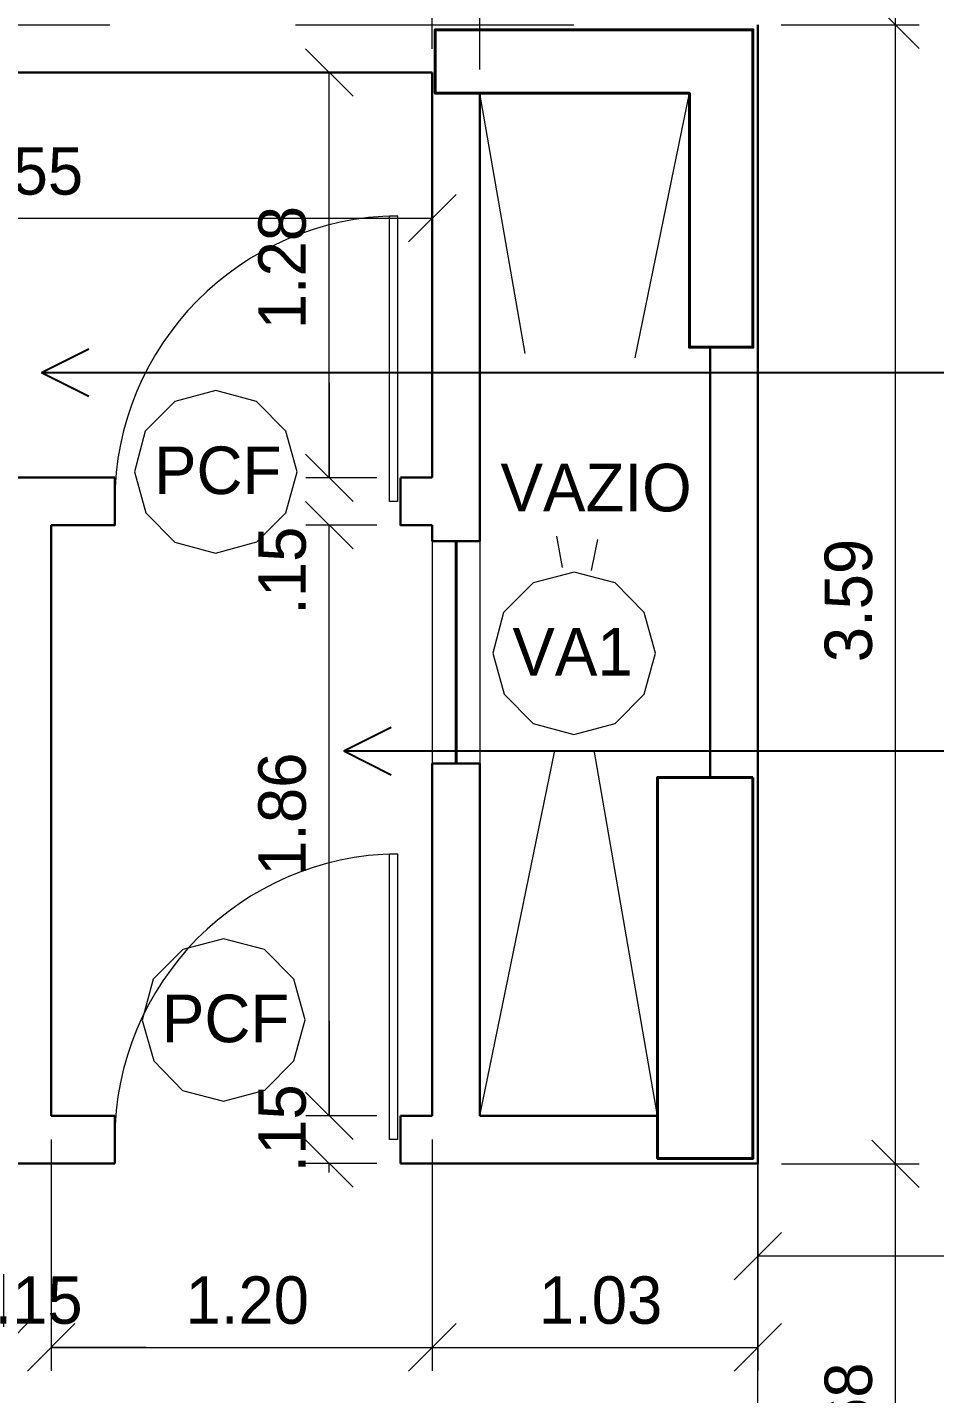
# Model space of a CAD drawing. Header units: metres. Extents: x -5.3 to 83.9, y -21.1 to 42.
# Drawn here: x 31.425 to 34.282, y 22.414 to 26.717 of the extents above; entities that cross this region are included whole.
import ezdxf
from ezdxf.enums import TextEntityAlignment as Align

# ---------------------------------------------------------------- set-up
doc = ezdxf.new("R2010")
doc.units = ezdxf.units.M
doc.header["$MEASUREMENT"] = 0
doc.linetypes.add('DGN Style 2', pattern=[1.46055, 0.87633, -0.58422])
doc.linetypes.add('DGN Style 4', pattern=[2.33834, 1.16844, -0.58422, 0.001461, -0.58422])
for name, color, linetype, lineweight in [('Level 23', 7, 'Continuous', 0), ('Level 24', 7, 'Continuous', 0), ('Level 27', 7, 'Continuous', 0), ('Level 31', 7, 'Continuous', 0), ('Level 41', 7, 'Continuous', 0), ('Level 42', 7, 'Continuous', 0), ('Level 8', 7, 'Continuous', 0)]:
    doc.layers.add(name, color=color, linetype=linetype, lineweight=lineweight)
doc.styles.add('Style-INTL_ENGINEERING', font='INTL_ENGINEERING.shx')
doc.dimstyles.get("Standard").update_dxf_attribs({"dimtxt": 0.18, "dimasz": 0.18, "dimexe": 0.18, "dimexo": 0.0625, "dimgap": 0.09, "dimtad": 0, "dimtih": 1, "dimtoh": 1, "dimdec": 4, "dimzin": 1, "dimdsep": 46, "dimtxsty": 'Standard', "dimcen": 0, "dimadec": 0, "dimazin": 0, "dimtfac": 1, "dimtdec": 4, "dimtofl": 0, "dimtmove": 0, "dimatfit": 3, "dimfxl": 0, "dimtolj": 1, "dimtzin": 1, "dimarcsym": 0})

# ---------------------------------------------------------------- blocks, each defined once
blk = doc.blocks.new('*D89')
at = {"layer": 'Defpoints'}
for p in [(30.062, 27.2024), (32.7002, 27.2024), (27.4238, 26.7246), (32.7002, 26.5746)]:
    blk.add_point(p, dxfattribs=at)
at = {"layer": 'Level 23', "color": 2, "linetype": 'Continuous', "lineweight": 0}
for p, q in [((27.3492, 27.1277), (27.4984, 27.277)), ((27.4238, 26.7989), (27.4238, 27.2766)), ((32.7749, 27.277), (32.6256, 27.1277)), ((32.7002, 26.6489), (32.7002, 27.2766)), ((27.4238, 27.2024), (32.7002, 27.2024))]:
    blk.add_line(p, q, dxfattribs=at)
at = {"layer": 'Level 23', "color": 2, "linetype": 'Continuous', "lineweight": 0, "style": 'Style-INTL_ENGINEERING'}
blk.add_text('5.28', height=0.14925, dxfattribs=at).set_placement((29.8493, 27.3512), align=Align.MIDDLE_LEFT)
blk = doc.blocks.new('_Oblique')
at = {"color": 0, "linetype": 'ByBlock', "lineweight": -2}
blk.add_line((0.5, 0.5), (-0.5, -0.5), dxfattribs=at)
blk = doc.blocks.new('*D90')
at = {"layer": 'Defpoints'}
for p in [(32.7752, 27.2024), (32.8503, 27.2024), (32.7002, 26.5746), (32.8503, 26.5096)]:
    blk.add_point(p, dxfattribs=at)
at = {"layer": 'Level 23', "color": 2, "linetype": 'Continuous', "lineweight": 0}
for p, q in [((32.7749, 27.277), (32.6256, 27.1277)), ((32.7002, 26.6489), (32.7002, 27.2766)), ((32.7756, 27.1277), (32.9249, 27.277)), ((32.8503, 26.5839), (32.8503, 27.2766)), ((32.6718, 27.2024), (32.7002, 27.2024)), ((33.1495, 27.2024), (32.8503, 27.2024))]:
    blk.add_line(p, q, dxfattribs=at)
at = {"layer": 'Level 23', "color": 2, "linetype": 'Continuous', "lineweight": 0, "style": 'Style-INTL_ENGINEERING'}
blk.add_text('.15', height=0.14925, dxfattribs=at).set_placement((32.6718, 27.3512), align=Align.MIDDLE_LEFT)
blk = doc.blocks.new('*D91')
at = {"layer": 'Defpoints'}
for p in [(33.2127, 27.2024), (33.5753, 27.2024), (33.5753, 26.7246), (32.8503, 26.5096)]:
    blk.add_point(p, dxfattribs=at)
at = {"layer": 'Level 23', "color": 2, "linetype": 'Continuous', "lineweight": 0}
for p, q in [((32.7756, 27.1277), (32.9249, 27.277)), ((32.8503, 26.5839), (32.8503, 27.2766)), ((33.6499, 27.277), (33.5006, 27.1277)), ((33.5753, 26.7989), (33.5753, 27.2766)), ((32.8503, 27.2024), (33.5753, 27.2024))]:
    blk.add_line(p, q, dxfattribs=at)
at = {"layer": 'Level 23', "color": 2, "linetype": 'Continuous', "lineweight": 0, "style": 'Style-INTL_ENGINEERING'}
blk.add_text('.73', height=0.14925, dxfattribs=at).set_placement((33.067, 27.3512), align=Align.MIDDLE_LEFT)
blk = doc.blocks.new('*D101')
at = {"layer": 'Defpoints'}
for p in [(30.1502, 26.5746), (31.4252, 26.1159), (32.7002, 26.1159), (32.7002, 25.9368)]:
    blk.add_point(p, dxfattribs=at)
at = {"layer": 'Level 23', "color": 2, "linetype": 'Continuous', "lineweight": 0}
for p, q in [((30.1502, 26.5004), (30.1502, 26.0417)), ((30.0756, 26.0413), (30.2249, 26.1906)), ((32.7749, 26.1906), (32.6256, 26.0413)), ((32.7002, 26.0111), (32.7002, 26.1902)), ((30.1502, 26.1159), (32.7002, 26.1159))]:
    blk.add_line(p, q, dxfattribs=at)
at = {"layer": 'Level 23', "color": 2, "linetype": 'Continuous', "lineweight": 0, "style": 'Style-INTL_ENGINEERING'}
blk.add_text('2.55', height=0.14925, dxfattribs=at).set_placement((31.2125, 26.2648), align=Align.MIDDLE_LEFT)
blk = doc.blocks.new('*D106')
at = {"layer": 'Defpoints'}
for p in [(31.3503, 23.289), (31.5003, 23.289), (31.4252, 22.5597), (31.5003, 22.5597)]:
    blk.add_point(p, dxfattribs=at)
at = {"layer": 'Level 23', "color": 2, "linetype": 'Continuous', "lineweight": 0}
for p, q in [((31.3503, 23.2148), (31.3503, 22.4855)), ((31.5003, 23.2148), (31.5003, 22.4855)), ((31.4249, 22.6343), (31.2756, 22.4851)), ((31.4256, 22.4851), (31.5749, 22.6343)), ((31.3218, 22.5597), (31.3503, 22.5597)), ((31.7995, 22.5597), (31.5003, 22.5597))]:
    blk.add_line(p, q, dxfattribs=at)
at = {"layer": 'Level 23', "color": 2, "linetype": 'Continuous', "lineweight": 0, "style": 'Style-INTL_ENGINEERING'}
blk.add_text('.15', height=0.14925, dxfattribs=at).set_placement((31.3218, 22.7086), align=Align.MIDDLE_LEFT)
blk = doc.blocks.new('*D107')
at = {"layer": 'Defpoints'}
for p in [(31.5003, 23.289), (32.7002, 23.289), (32.1003, 22.5597), (32.7002, 22.5597)]:
    blk.add_point(p, dxfattribs=at)
at = {"layer": 'Level 23', "color": 2, "linetype": 'Continuous', "lineweight": 0}
for p, q in [((31.5003, 23.2148), (31.5003, 22.4855)), ((32.7002, 23.2148), (32.7002, 22.4855)), ((31.4256, 22.4851), (31.5749, 22.6343)), ((32.7749, 22.6343), (32.6256, 22.4851)), ((31.5003, 22.5597), (32.7002, 22.5597))]:
    blk.add_line(p, q, dxfattribs=at)
at = {"layer": 'Level 23', "color": 2, "linetype": 'Continuous', "lineweight": 0, "style": 'Style-INTL_ENGINEERING'}
blk.add_text('1.20', height=0.14925, dxfattribs=at).set_placement((31.9234, 22.7086), align=Align.MIDDLE_LEFT)
blk = doc.blocks.new('*D108')
at = {"layer": 'Defpoints'}
for p in [(32.7002, 23.289), (33.7253, 23.1372), (33.2127, 22.5597), (33.7253, 22.5597)]:
    blk.add_point(p, dxfattribs=at)
at = {"layer": 'Level 23', "color": 2, "linetype": 'Continuous', "lineweight": 0}
for p, q in [((32.7002, 23.2148), (32.7002, 22.4855)), ((33.7253, 23.063), (33.7253, 22.4855)), ((32.6256, 22.4851), (32.7749, 22.6343)), ((33.7999, 22.6343), (33.6506, 22.4851)), ((32.7002, 22.5597), (33.7253, 22.5597))]:
    blk.add_line(p, q, dxfattribs=at)
at = {"layer": 'Level 23', "color": 2, "linetype": 'Continuous', "lineweight": 0, "style": 'Style-INTL_ENGINEERING'}
blk.add_text('1.03', height=0.14925, dxfattribs=at).set_placement((33.0359, 22.7086), align=Align.MIDDLE_LEFT)
blk = doc.blocks.new('*D170')
at = {"layer": 'Defpoints'}
for p in [(32.376, 25.149), (32.6003, 25.149), (32.376, 24.219), (32.6003, 23.289)]:
    blk.add_point(p, dxfattribs=at)
at = {"layer": 'Level 23', "color": 2, "linetype": 'Continuous', "lineweight": 0}
for p, q in [((32.3014, 25.2237), (32.4507, 25.0744)), ((32.526, 25.149), (32.3018, 25.149)), ((32.376, 23.289), (32.376, 25.149)), ((32.4507, 23.2144), (32.3014, 23.3637)), ((32.526, 23.289), (32.3018, 23.289))]:
    blk.add_line(p, q, dxfattribs=at)
at = {"layer": 'Level 23', "color": 2, "linetype": 'Continuous', "lineweight": 0, "style": 'Style-INTL_ENGINEERING'}
blk.add_text('1.86', height=0.14925, rotation=90, dxfattribs=at).set_placement((32.2272, 24.0445), align=Align.MIDDLE_LEFT)
blk = doc.blocks.new('*D171')
at = {"layer": 'Defpoints'}
for p in [(32.376, 25.2983), (32.6003, 25.2983), (32.6003, 25.149), (32.376, 24.9705)]:
    blk.add_point(p, dxfattribs=at)
at = {"layer": 'Level 23', "color": 2, "linetype": 'Continuous', "lineweight": 0}
for p, q in [((32.376, 25.5976), (32.376, 25.2983)), ((32.4507, 25.2237), (32.3014, 25.3729)), ((32.526, 25.2983), (32.3018, 25.2983)), ((32.3014, 25.2237), (32.4507, 25.0744)), ((32.526, 25.149), (32.3018, 25.149)), ((32.376, 24.8671), (32.376, 25.149))]:
    blk.add_line(p, q, dxfattribs=at)
at = {"layer": 'Level 23', "color": 2, "linetype": 'Continuous', "lineweight": 0, "style": 'Style-INTL_ENGINEERING'}
blk.add_text('.15', height=0.14925, rotation=90, dxfattribs=at).set_placement((32.2272, 24.8671), align=Align.MIDDLE_LEFT)
blk = doc.blocks.new('*D172')
at = {"layer": 'Defpoints'}
for p in [(32.376, 26.5746), (32.7002, 26.5746), (32.376, 25.9365), (32.6003, 25.2983)]:
    blk.add_point(p, dxfattribs=at)
at = {"layer": 'Level 23', "color": 2, "linetype": 'Continuous', "lineweight": 0}
for p, q in [((32.3014, 26.6493), (32.4507, 26.5)), ((32.626, 26.5746), (32.3018, 26.5746)), ((32.376, 25.2983), (32.376, 26.5746)), ((32.4507, 25.2237), (32.3014, 25.3729)), ((32.526, 25.2983), (32.3018, 25.2983))]:
    blk.add_line(p, q, dxfattribs=at)
at = {"layer": 'Level 23', "color": 2, "linetype": 'Continuous', "lineweight": 0, "style": 'Style-INTL_ENGINEERING'}
blk.add_text('1.28', height=0.14925, rotation=90, dxfattribs=at).set_placement((32.2272, 25.7661), align=Align.MIDDLE_LEFT)
blk = doc.blocks.new('*D169')
at = {"layer": 'Defpoints'}
for p in [(32.376, 23.289), (32.6003, 23.289), (32.376, 23.214), (32.6003, 23.139)]:
    blk.add_point(p, dxfattribs=at)
at = {"layer": 'Level 23', "color": 2, "linetype": 'Continuous', "lineweight": 0}
for p, q in [((32.376, 23.5883), (32.376, 23.289)), ((32.4507, 23.2144), (32.3014, 23.3637)), ((32.526, 23.289), (32.3018, 23.289)), ((32.3014, 23.2136), (32.4507, 23.0644)), ((32.526, 23.139), (32.3018, 23.139)), ((32.376, 23.1106), (32.376, 23.139))]:
    blk.add_line(p, q, dxfattribs=at)
at = {"layer": 'Level 23', "color": 2, "linetype": 'Continuous', "lineweight": 0, "style": 'Style-INTL_ENGINEERING'}
blk.add_text('.15', height=0.14925, rotation=90, dxfattribs=at).set_placement((32.2272, 23.1106), align=Align.MIDDLE_LEFT)
blk = doc.blocks.new('*D174')
at = {"layer": 'Defpoints'}
for p in [(33.7253, 23.1372), (34.1588, 23.1372), (34.1588, 22.2981), (33.7253, 21.459)]:
    blk.add_point(p, dxfattribs=at)
at = {"layer": 'Level 23', "color": 2, "linetype": 'Continuous', "lineweight": 0}
for p, q in [((34.0842, 23.2119), (34.2334, 23.0626)), ((33.7995, 23.1372), (34.2331, 23.1372)), ((34.1588, 21.459), (34.1588, 23.1372)), ((34.2334, 21.3844), (34.0842, 21.5337)), ((33.7995, 21.459), (34.2331, 21.459))]:
    blk.add_line(p, q, dxfattribs=at)
at = {"layer": 'Level 23', "color": 2, "linetype": 'Continuous', "lineweight": 0, "style": 'Style-INTL_ENGINEERING'}
blk.add_text('1.68', height=0.14925, rotation=90, dxfattribs=at).set_placement((34.0099, 22.1236), align=Align.MIDDLE_LEFT)
blk = doc.blocks.new('*D175')
at = {"layer": 'Defpoints'}
for p in [(33.7241, 26.7246), (34.1588, 26.7246), (34.1588, 24.9309), (33.7253, 23.1372)]:
    blk.add_point(p, dxfattribs=at)
at = {"layer": 'Level 23', "color": 2, "linetype": 'Continuous', "lineweight": 0}
for p, q in [((34.0842, 26.7993), (34.2334, 26.65)), ((33.7984, 26.7246), (34.2331, 26.7246)), ((34.1588, 23.1372), (34.1588, 26.7246)), ((34.2334, 23.0626), (34.0842, 23.2119)), ((33.7995, 23.1372), (34.2331, 23.1372))]:
    blk.add_line(p, q, dxfattribs=at)
at = {"layer": 'Level 23', "color": 2, "linetype": 'Continuous', "lineweight": 0, "style": 'Style-INTL_ENGINEERING'}
blk.add_text('3.59', height=0.14925, rotation=90, dxfattribs=at).set_placement((34.0099, 24.7176), align=Align.MIDDLE_LEFT)
blk = doc.blocks.new('*D176')
at = {"layer": 'Defpoints'}
for p in [(33.7253, 29.8541), (34.1588, 29.8541), (34.1588, 28.2894), (33.7241, 26.7246)]:
    blk.add_point(p, dxfattribs=at)
at = {"layer": 'Level 23', "color": 2, "linetype": 'Continuous', "lineweight": 0}
for p, q in [((34.0842, 29.9287), (34.2334, 29.7795)), ((33.7995, 29.8541), (34.2331, 29.8541)), ((34.1588, 26.7246), (34.1588, 29.8541)), ((34.2334, 26.65), (34.0842, 26.7993)), ((33.7984, 26.7246), (34.2331, 26.7246))]:
    blk.add_line(p, q, dxfattribs=at)
at = {"layer": 'Level 23', "color": 2, "linetype": 'Continuous', "lineweight": 0, "style": 'Style-INTL_ENGINEERING'}
blk.add_text('3.13', height=0.14925, rotation=90, dxfattribs=at).set_placement((34.0099, 28.119), align=Align.MIDDLE_LEFT)
blk = doc.blocks.new('*D206')
at = {"layer": 'Defpoints'}
for p in [(33.7253, 22.8468), (35.7049, 22.8468), (37.6846, 22.1596), (33.7253, 21.9391)]:
    blk.add_point(p, dxfattribs=at)
at = {"layer": 'Level 23', "color": 2, "linetype": 'Continuous', "lineweight": 0}
for p, q in [((33.6507, 22.7721), (33.7999, 22.9214)), ((33.7253, 22.0133), (33.7253, 22.921)), ((37.7592, 22.9214), (37.6099, 22.7721)), ((37.6846, 22.2339), (37.6846, 22.921)), ((37.6846, 22.8468), (33.7253, 22.8468))]:
    blk.add_line(p, q, dxfattribs=at)
at = {"layer": 'Level 23', "color": 2, "linetype": 'Continuous', "lineweight": 0, "style": 'Style-INTL_ENGINEERING'}
blk.add_text('3.96', height=0.14925, dxfattribs=at).set_placement((35.4875, 22.9956), align=Align.MIDDLE_LEFT)
blk = doc.blocks.new('TerminatorOpen')
at = {"color": 0, "linetype": 'ByBlock', "lineweight": -2}
for q in [(-1, 0.5), (-1, 0), (-1, -0.5)]:
    blk.add_line((0, 0), q, dxfattribs=at)
blk = doc.blocks.new('*U241')
at = {"layer": 'Level 27', "color": 4, "linetype": 'Continuous', "lineweight": 0, "flags": 128}
blk.add_lwpolyline([(0.003424, 0.000005), (0.002945, 0.001718), (0.001718, 0.002961), (0.000001, 0.003416), (-0.001712, 0.002959), (-0.002959, 0.001719), (-0.003415, 0.000002), (-0.002935, -0.001711), (-0.001722, -0.00295), (-0.000005, -0.003405), (0.001726, -0.002939), (0.002946, -0.001713)], close=True, dxfattribs=at)
at = {"layer": 'Level 27', "color": 4, "linetype": 'Continuous', "lineweight": 0, "style": 'Style-INTL_ENGINEERING'}
blk.add_text('VA1', height=0.0019994, rotation=359.99988, dxfattribs=at).set_placement((-0.00259, -0.00093))
blk = doc.blocks.new('*U242')
at = {"layer": 'Level 27', "color": 4, "linetype": 'Continuous', "lineweight": 0, "flags": 128}
blk.add_lwpolyline([(0.003424, 0.000005), (0.002945, 0.001718), (0.001718, 0.002961), (0.000001, 0.003416), (-0.001712, 0.002959), (-0.002959, 0.001719), (-0.003415, 0.000002), (-0.002935, -0.001711), (-0.001722, -0.00295), (-0.000005, -0.003405), (0.001726, -0.002939), (0.002946, -0.001713)], close=True, dxfattribs=at)
at = {"layer": 'Level 27', "color": 4, "linetype": 'Continuous', "lineweight": 0, "style": 'Style-INTL_ENGINEERING'}
blk.add_text('PCF', height=0.0019994, rotation=359.99988, dxfattribs=at).set_placement((-0.00259, -0.00093))
blk = doc.blocks.new('PCF')
at = {"color": 7, "linetype": 'Continuous', "lineweight": 13}
for p, q in [((32.5652, 25.224), (32.5653, 26.1241)), ((32.5653, 26.1241), (32.5902, 26.124)), ((32.5902, 26.124), (32.5902, 25.2241)), ((32.5902, 25.2241), (32.5652, 25.224))]:
    blk.add_line(p, q, dxfattribs=at)
at = {"color": 7, "linetype": 'Continuous', "lineweight": 30}
for p, q in [((31.7002, 25.149), (31.7003, 25.2991)), ((32.6003, 25.149), (32.6003, 25.2991))]:
    blk.add_line(p, q, dxfattribs=at)
at = {"color": 7, "linetype": 'Continuous', "lineweight": 13}
blk.add_arc((32.6003, 25.224), 0.9, 90.6379, 180, dxfattribs=at)
blk = doc.blocks.new('J140B')
at = {"color": 7, "linetype": 'Continuous', "lineweight": 30}
for p, q in [((0, 0), (0, 0.15)), ((0.7, 0), (0.7, 0.15))]:
    blk.add_line(p, q, dxfattribs=at)
at = {"color": 7, "linetype": 'Continuous', "lineweight": 0}
for p, q in [((0, 0.15), (0.7, 0.15)), ((0, 0), (0.7, 0))]:
    blk.add_line(p, q, dxfattribs=at)
at = {"color": 7, "linetype": 'Continuous', "lineweight": 40}
blk.add_line((0, 0.075), (0.7, 0.075), dxfattribs=at)

msp = doc.modelspace()

# ---------------------------------------------------------------- linework, layer by layer
at = {"layer": 'Level 31', "color": 30, "linetype": 'Continuous', "lineweight": 0}
msp.add_line((33.7253, 21.459), (33.7253, 23.1372), dxfattribs=at)
at = {"layer": 'Level 41', "color": 7, "linetype": 'Continuous', "lineweight": 30}
for p, q in [((30.7495, 26.5746), (32.7002, 26.5746)), ((32.7002, 25.299), (32.7002, 26.5746)), ((32.8503, 25.099), (32.8503, 26.5096)), ((33.5753, 25.7096), (33.5753, 24.3546)), ((31.3503, 25.299), (31.7003, 25.299)), ((32.6003, 25.299), (32.7002, 25.299)), ((31.5003, 23.289), (31.5003, 25.149)), ((31.5003, 25.149), (31.7002, 25.149)), ((32.6003, 25.149), (32.7002, 25.149)), ((32.7002, 25.099), (32.7002, 25.149)), ((32.7002, 23.289), (32.7002, 24.399)), ((32.8503, 23.289), (32.8503, 24.399)), ((31.5003, 23.289), (31.7003, 23.289)), ((32.6003, 23.289), (32.7002, 23.289)), ((32.8503, 23.289), (33.4095, 23.289)), ((27.2738, 23.139), (31.7002, 23.139)), ((32.6003, 23.139), (33.725, 23.139))]:
    msp.add_line(p, q, dxfattribs=at)
at = {"layer": 'Level 41', "color": 253, "linetype": 'DGN Style 4', "lineweight": 0}
for p, q in [((33.4095, 23.289), (32.8503, 26.5096)), ((32.8503, 23.289), (33.5095, 26.5096))]:
    msp.add_line(p, q, dxfattribs=at)
at = {"layer": 'Level 41', "color": 7, "linetype": 'Continuous', "lineweight": 30, "flags": 128}
msp.add_lwpolyline([(33.7253, 23.1372), (33.7253, 26.7246)], dxfattribs=at)
at = {"layer": 'Level 41', "color": 91, "linetype": 'Continuous', "lineweight": 40, "flags": 128}
for points in [[(32.7095, 26.7096), (33.7095, 26.7096), (33.7095, 25.7096), (33.5095, 25.7096), (33.5095, 26.5096), (32.7095, 26.5096)], [(33.7095, 24.3546), (33.4095, 24.3546), (33.4095, 23.1546), (33.7095, 23.1546)]]:
    msp.add_lwpolyline(points, close=True, dxfattribs=at)
at = {"layer": 'Level 42', "color": 7, "linetype": 'Continuous', "lineweight": 30}
for p, q in [((30.7495, 26.5746), (32.7002, 26.5746)), ((32.7002, 25.299), (32.7002, 26.5746)), ((32.8503, 25.099), (32.8503, 26.5096)), ((33.5753, 25.7096), (33.5753, 24.3546)), ((31.3503, 25.299), (31.7003, 25.299)), ((32.6003, 25.299), (32.7002, 25.299)), ((31.5003, 23.289), (31.5003, 25.149)), ((31.5003, 25.149), (31.7002, 25.149)), ((32.6003, 25.149), (32.7002, 25.149)), ((32.7002, 25.099), (32.7002, 25.149)), ((32.7002, 23.289), (32.7002, 24.399)), ((32.8503, 23.289), (32.8503, 24.399)), ((31.5003, 23.289), (31.7003, 23.289)), ((32.6003, 23.289), (32.7002, 23.289)), ((32.8503, 23.289), (33.4095, 23.289)), ((30.5595, 23.139), (31.7002, 23.139)), ((32.6003, 23.139), (33.725, 23.139))]:
    msp.add_line(p, q, dxfattribs=at)
at = {"layer": 'Level 42', "color": 253, "linetype": 'DGN Style 4', "lineweight": 0}
for p, q in [((33.4095, 23.289), (32.8503, 26.5096)), ((32.8503, 23.289), (33.5095, 26.5096))]:
    msp.add_line(p, q, dxfattribs=at)
at = {"layer": 'Level 42', "color": 7, "linetype": 'Continuous', "lineweight": 30, "flags": 128}
msp.add_lwpolyline([(33.7253, 23.1372), (33.7253, 26.7246)], dxfattribs=at)
at = {"layer": 'Level 42', "color": 2, "linetype": 'Continuous', "lineweight": 40, "flags": 128}
for points in [[(33.7095, 26.7096), (32.7095, 26.7096), (32.7095, 26.5096), (33.5095, 26.5096), (33.5095, 25.7096), (33.7095, 25.7096)], [(33.7095, 24.3546), (33.4095, 24.3546), (33.4095, 23.1546), (33.7095, 23.1546)]]:
    msp.add_lwpolyline(points, close=True, dxfattribs=at)
at = {"layer": 'Level 8', "color": 7, "linetype": 'DGN Style 2', "lineweight": 0, "flags": 128}
msp.add_lwpolyline([(33.7253, 21.9391), (38.0346, 21.939), (38.0346, 22.689), (46.8646, 22.689), (46.8646, 21.289), (50.6245, 21.289), (50.6245, 14.579), (49.9246, 14.579), (49.9246, 14.079), (49.3745, 13.529), (39.8467, 13.529), (39.2267, 12.909), (31.9114, 12.909), (31.6938, 13.1263), (29.3053, 13.1263), (29.0877, 12.909), (21.7724, 12.909), (21.1524, 13.529), (11.6245, 13.529), (11.0746, 14.079), (11.0746, 14.579), (10.3745, 14.579), (10.3745, 21.289), (14.1346, 21.289), (14.1346, 22.689), (22.9645, 22.689), (22.9645, 21.939), (27.2738, 21.939), (27.2738, 26.7246), (33.7241, 26.7246), (33.7253, 21.9391)], dxfattribs=at)

# ---------------------------------------------------------------- block references
at = {"layer": 'Level 27', "color": 4, "linetype": 'Continuous', "lineweight": 0, "xscale": 75.00000000731839, "yscale": 75.00000000731839, "zscale": 75.00000000731839, "rotation": 0.0008004141529982}
for name, p in [('*U242', (32.0183, 25.3167)), ('*U241', (33.1466, 24.7454)), ('*U242', (32.0432, 23.5903))]:
    msp.add_blockref(name, p, dxfattribs=at)
at = {"layer": 'Level 41', "color": 41, "linetype": 'Continuous', "lineweight": 13}
for p in [(0, -0.0007), (0, -2.01)]:
    msp.add_blockref('PCF', p, dxfattribs=at)
at = {"layer": 'Level 41', "color": 7, "linetype": 'Continuous', "lineweight": 30, "xscale": 0.9999953433792164, "yscale": 0.9999953433792164, "rotation": 270}
msp.add_blockref('J140B', (32.7002, 25.099), dxfattribs=at)
at = {"layer": 'Level 42', "color": 41, "linetype": 'Continuous', "lineweight": 13}
for p in [(0, -0.0007), (0, -2.01)]:
    msp.add_blockref('PCF', p, dxfattribs=at)
at = {"layer": 'Level 42', "color": 7, "linetype": 'Continuous', "lineweight": 30, "xscale": 0.9999953433792164, "yscale": 0.9999953433792164, "rotation": 270}
msp.add_blockref('J140B', (32.7002, 25.099), dxfattribs=at)

# ---------------------------------------------------------------- texts
at = {"layer": 'Level 24', "color": 2, "linetype": 'Continuous', "lineweight": 13, "insert": (33.2159, 25.2665), "char_height": 0.15, "attachment_point": 5, "line_spacing_factor": 1.200006, "style": 'Style-INTL_ENGINEERING'}
msp.add_mtext('VAZIO\\P', dxfattribs=at)

# ---------------------------------------------------------------- dimensions: what is measured, and where the dimension line sits
at = {"layer": 'Level 23', "color": 2, "linetype": 'Continuous', "lineweight": 0}
for base, p1, p2, angle, picture, middle in [((34.1588, 29.8541), (33.7241, 26.7246), (33.7253, 29.8541), 90, '*D176', (34.1588, 28.2894)), ((34.1588, 26.7246), (33.7253, 23.1372), (33.7241, 26.7246), 90, '*D175', (34.1588, 24.9309)), ((32.376, 26.5746), (32.6003, 25.2983), (32.7002, 26.5746), 90, '*D172', (32.376, 25.9365)), ((32.376, 25.149), (32.6003, 23.289), (32.6003, 25.149), 90, '*D170', (32.376, 24.219)), ((34.1588, 23.1372), (33.7253, 21.459), (33.7253, 23.1372), 90, '*D174', (34.1588, 22.2981)), ((33.7253, 22.8468), (37.6846, 22.1596), (33.7253, 21.9391), 180, '*D206', (35.7049, 22.8468))]:
    dim = msp.add_linear_dim(base=base, p1=p1, p2=p2, angle=angle, dimstyle='Standard', override={"dimtxt": 0.14925, "dimasz": 0.14925, "dimexe": 0.07425, "dimexo": 0.07425, "dimgap": 0.07425, "dimtad": 1, "dimtih": 0, "dimtoh": 0, "dimdec": 2, "dimzin": 7, "dimtxsty": 'Style-INTL_ENGINEERING', "dimblk": 'Oblique', "dimclre": 2, "dimtdec": 2, "dimatfit": 1, "dimtolj": 0, "dimtzin": 7, "dimlwe": 0}, dxfattribs=at)
    dim.commit()
    dim.dimension.update_dxf_attribs({"geometry": picture, "text_midpoint": middle})
for base, p1, p2, picture, middle in [((32.7002, 27.2024), (27.4238, 26.7246), (32.7002, 26.5746), '*D89', (30.062, 27.2024)), ((33.57525, 27.2023692138), (32.85025, 26.5096296026), (33.57525, 26.7246292138), '*D91', (33.21275, 27.2023692138)), ((32.7002, 26.1159), (30.1502, 26.5746), (32.7002, 25.9368), '*D101', (31.4252, 26.1159)), ((32.7002, 22.5597), (31.5003, 23.289), (32.7002, 23.289), '*D107', (32.1003, 22.5597)), ((33.7253, 22.5597), (32.7002, 23.289), (33.7253, 23.1372), '*D108', (33.2127, 22.5597))]:
    dim = msp.add_linear_dim(base=base, p1=p1, p2=p2, dimstyle='Standard', override={"dimtxt": 0.14925, "dimasz": 0.14925, "dimexe": 0.07425, "dimexo": 0.07425, "dimgap": 0.07425, "dimtad": 1, "dimtih": 0, "dimtoh": 0, "dimdec": 2, "dimzin": 7, "dimtxsty": 'Style-INTL_ENGINEERING', "dimblk": 'Oblique', "dimclre": 2, "dimtdec": 2, "dimatfit": 1, "dimtolj": 0, "dimtzin": 7, "dimlwe": 0}, dxfattribs=at)
    dim.commit()
    dim.dimension.update_dxf_attribs({"geometry": picture, "text_midpoint": middle})
for base, p1, p2, picture, middle in [((32.8503, 27.2024), (32.7002, 26.5746), (32.8503, 26.5096), '*D90', (32.7752, 27.2024)), ((31.5003, 22.5597), (31.3503, 23.289), (31.5003, 23.289), '*D106', (31.4252, 22.5597))]:
    dim = msp.add_linear_dim(base=base, p1=p1, p2=p2, dimstyle='Standard', override={"dimtxt": 0.14925, "dimasz": 0.14925, "dimexe": 0.07425, "dimexo": 0.07425, "dimgap": 0.07425, "dimtad": 1, "dimtih": 0, "dimtoh": 0, "dimdec": 2, "dimzin": 7, "dimtxsty": 'Style-INTL_ENGINEERING', "dimblk": 'Oblique', "dimclre": 2, "dimtdec": 2, "dimatfit": 1, "dimtolj": 0, "dimtzin": 7, "dimlwe": 0}, dxfattribs=at)
    dim.commit()
    dim.dimension.update_dxf_attribs({"geometry": picture, "text_midpoint": middle, "dimtype": 160})
for base, p1, p2, picture, middle in [((32.376, 25.2983), (32.6003, 25.149), (32.6003, 25.2983), '*D171', (32.376, 24.9705)), ((32.376, 23.289), (32.6003, 23.139), (32.6003, 23.289), '*D169', (32.376, 23.214))]:
    dim = msp.add_linear_dim(base=base, p1=p1, p2=p2, angle=90, dimstyle='Standard', override={"dimtxt": 0.14925, "dimasz": 0.14925, "dimexe": 0.07425, "dimexo": 0.07425, "dimgap": 0.07425, "dimtad": 1, "dimtih": 0, "dimtoh": 0, "dimdec": 2, "dimzin": 7, "dimtxsty": 'Style-INTL_ENGINEERING', "dimblk": 'Oblique', "dimclre": 2, "dimtdec": 2, "dimatfit": 1, "dimtolj": 0, "dimtzin": 7, "dimlwe": 0}, dxfattribs=at)
    dim.commit()
    dim.dimension.update_dxf_attribs({"geometry": picture, "text_midpoint": middle, "dimtype": 160})

# ---------------------------------------------------------------- leaders
at = {"layer": 'Level 24', "color": 2, "linetype": 'Continuous', "lineweight": 13}
for points in [[(31.4694, 25.63), (35.37, 25.63)], [(32.4215, 24.4379), (35.327, 24.4379)]]:
    msp.add_leader(points, dimstyle='Standard', override={"dimtxt": 0.14925, "dimasz": 0.14925, "dimgap": 0, "dimtad": 1, "dimtxsty": 'Style-INTL_ENGINEERING', "dimldrblk": 'TerminatorOpen'}, dxfattribs=at)

doc.saveas('drawing.dxf')
